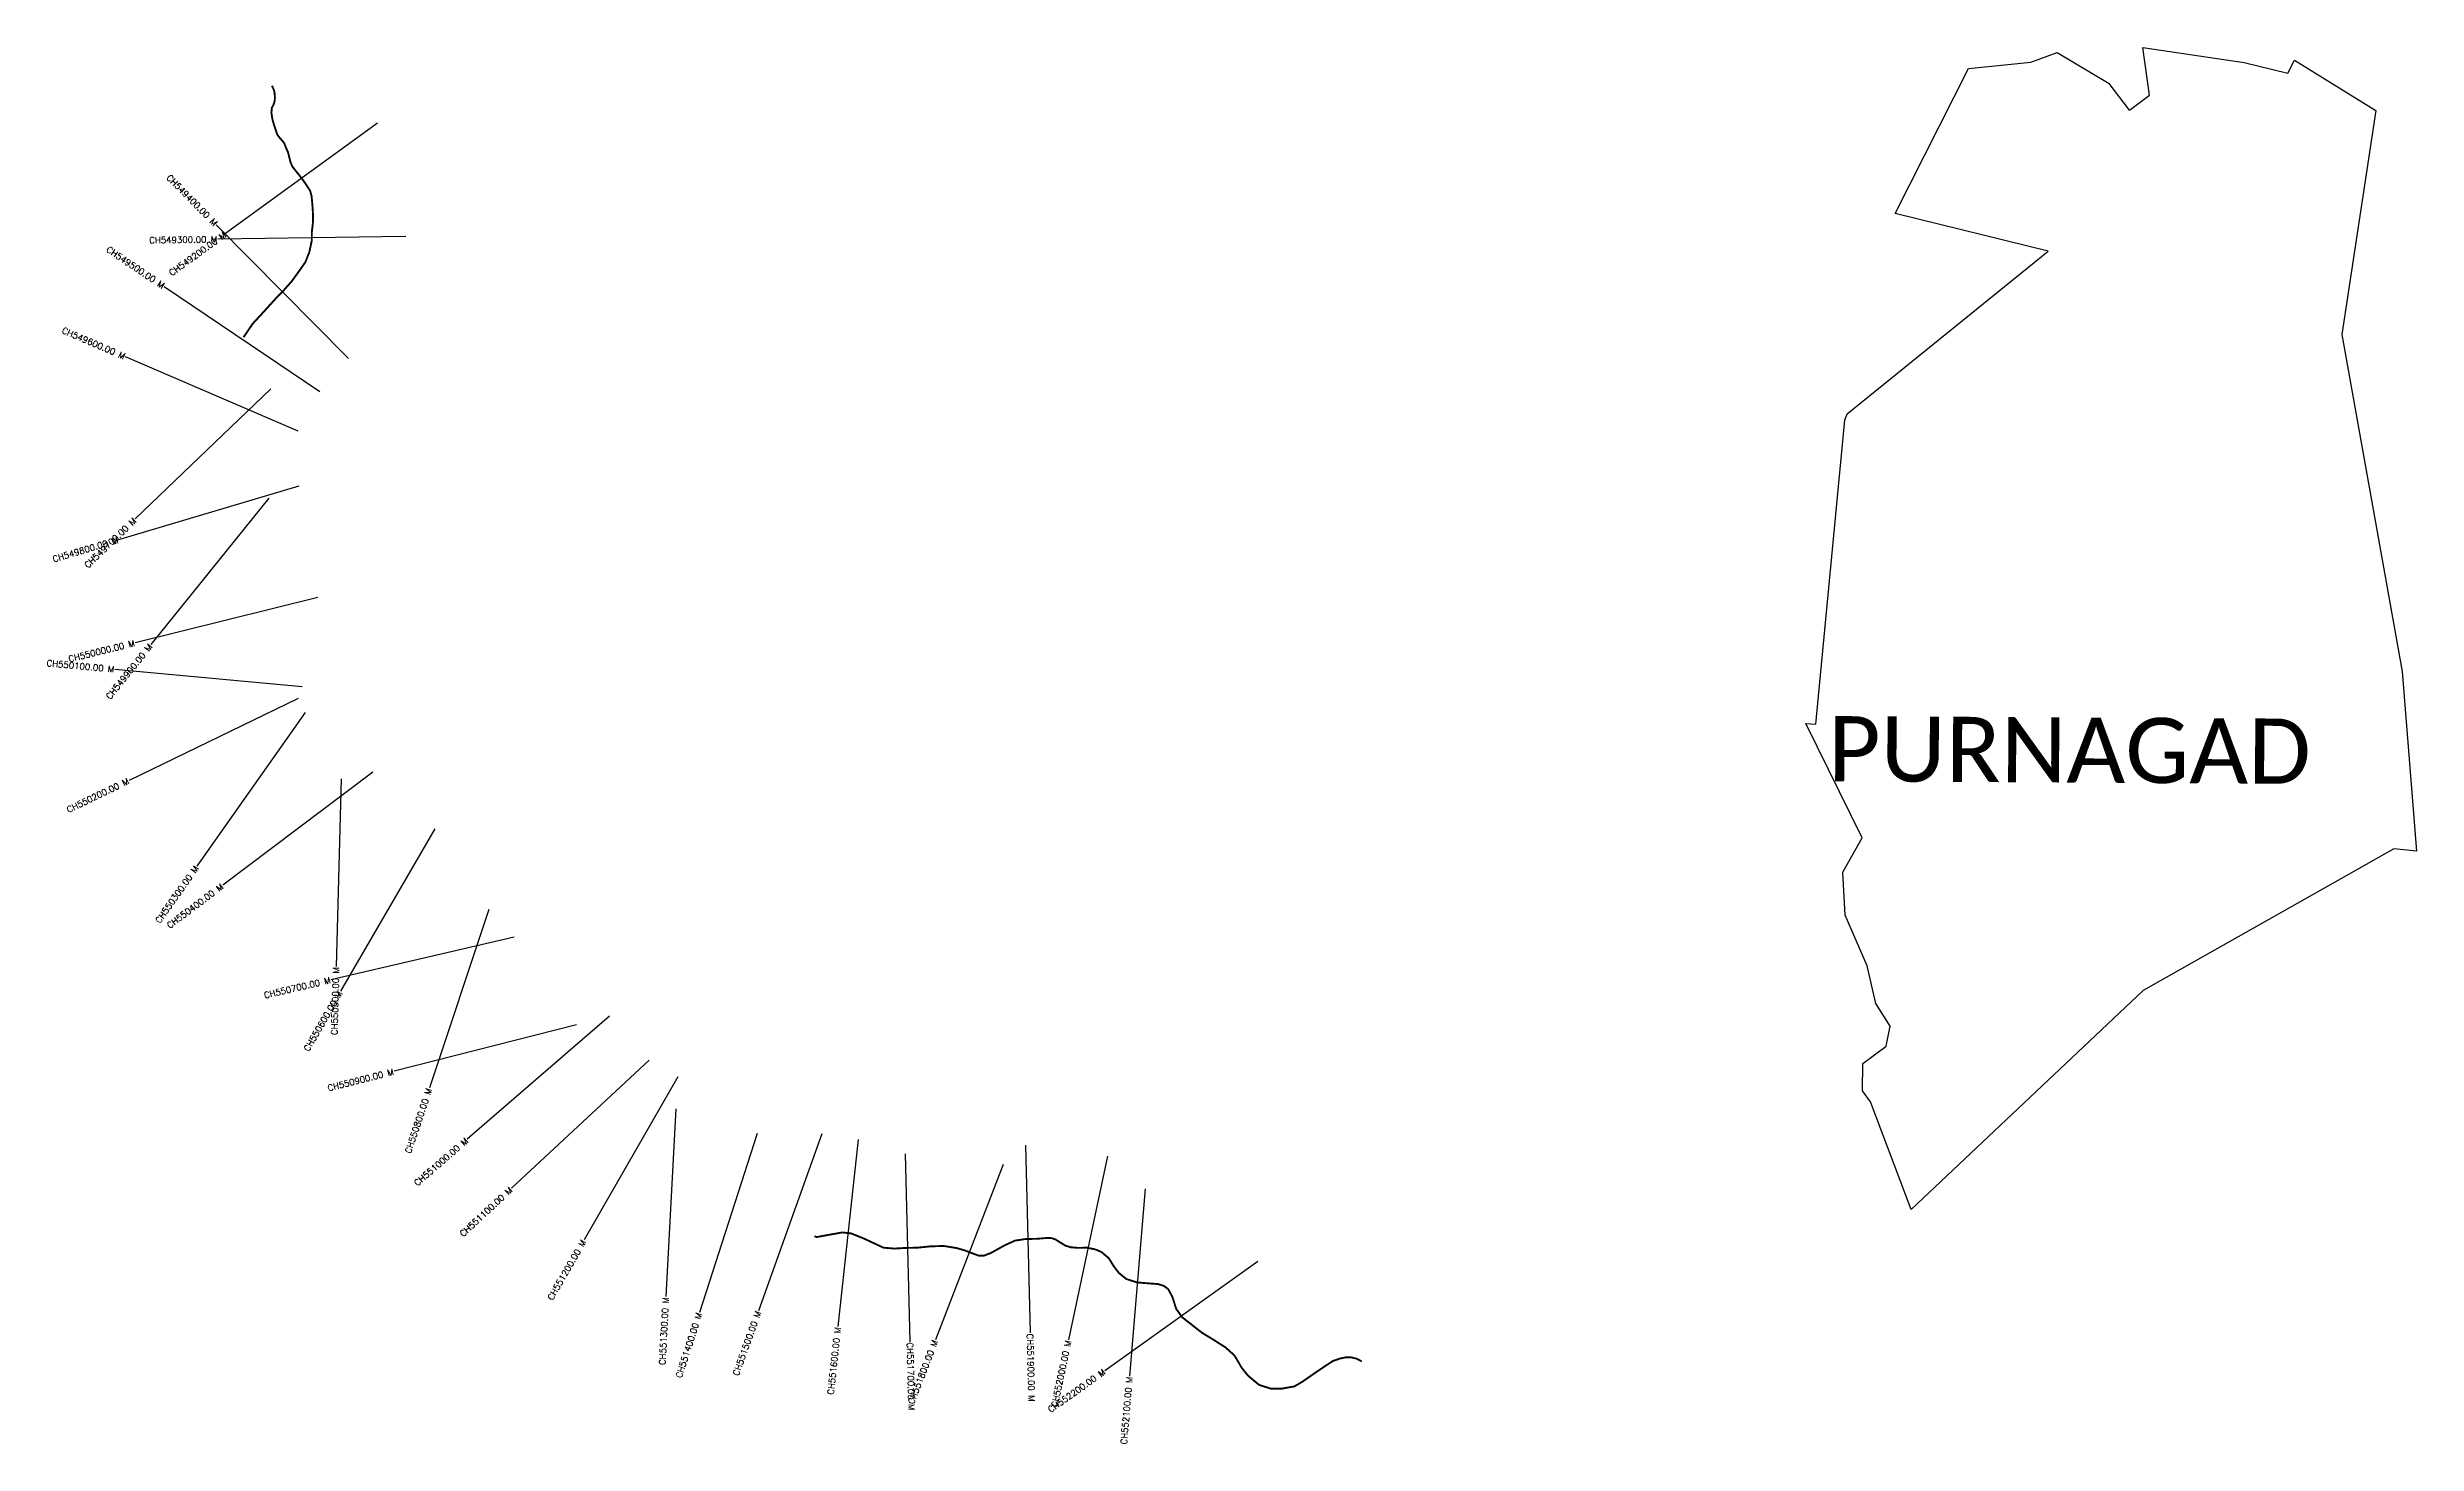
# Model space of a CAD drawing. Header units: metres. Extents: x 318143 to 321923, y 1858895 to 1861125.
import ezdxf
from ezdxf.enums import TextEntityAlignment as Align

# ---------------------------------------------------------------- set-up
doc = ezdxf.new("R2010")
doc.units = ezdxf.units.M
for name, color, linetype in [('CS', 134, 'Continuous'), ('CSMark', 6, 'Continuous'), ('NATURALLY PROTECTED', 3, 'Continuous'), ('village', 3, 'Continuous'), ('VILLAGE NAME', 250, 'Continuous')]:
    doc.layers.add(name, color=color, linetype=linetype)
doc.styles.get("Standard").update_dxf_attribs({"font": 'simplex.shx'})

msp = doc.modelspace()

# ---------------------------------------------------------------- linework, layer by layer
at = {"color": 3, "flags": 128}
msp.add_lwpolyline([(321464.7, 1861024.4), (321432.3, 1861066.7)], dxfattribs=at)
at = {"layer": 'CS'}
for p, q in [((318669.6, 1861003.7), (318426.9, 1860827.3)), ((318623.1, 1860627.8), (318412.2, 1860841.2)), ((318714.6, 1860822.4), (318414.6, 1860818.1)), ((318577.6, 1860574.4), (318329, 1860742.2)), ((318542.7, 1860511.7), (318267.1, 1860630.3)), ((318499.4, 1860579.3), (318282.9, 1860371.6)), ((318543.6, 1860424.1), (318256.1, 1860338.4)), ((318495.8, 1860404.7), (318307.7, 1860171)), ((318574.1, 1860246), (318282.8, 1860174)), ((318549.1, 1860103.7), (318250.4, 1860131.5)), ((318543, 1860084.8), (318272.9, 1859954.3)), ((318553.8, 1860062.7), (318381.1, 1859817.4)), ((318662, 1859967.6), (318422.4, 1859787)), ((318611.2, 1859957), (318603.2, 1859657.1)), ((318761, 1859877.1), (318610.3, 1859617.6)), ((318847.2, 1859747.9), (318752.2, 1859463.3)), ((318887.2, 1859704), (318595.1, 1859635.9)), ((318986.7, 1859563.9), (318696, 1859489.8)), ((319039.3, 1859577.8), (318812.5, 1859381.4)), ((319102.7, 1859507.4), (318883, 1859303.1)), ((319148.3, 1859480.8), (318998.9, 1859220.7)), ((319145.4, 1859429.9), (319129.4, 1859130.3)), ((319274.9, 1859390.6), (319183.1, 1859105)), ((319378.3, 1859390.2), (319277.5, 1859107.6)), ((319436.2, 1859380.7), (319403.9, 1859082.4)), ((319703.2, 1859372), (319710.5, 1859072.1)), ((319511.4, 1859357.9), (319518.9, 1859058)), ((319667.8, 1859341), (319559.6, 1859061.2)), ((319834.3, 1859354.6), (319771.9, 1859061.2)), ((319894.2, 1859302.2), (319869.1, 1859003.3)), ((320074.1, 1859186), (319829.8, 1859011.9))]:
    msp.add_line(p, q, dxfattribs=at)
at = {"layer": 'NATURALLY PROTECTED', "color": 2, "const_width": 3, "flags": 128}
for points in [[(318501, 1861063.2), (318503.9, 1861056.9), (318505.2, 1861051.8), (318505.7, 1861044.5), (318505.3, 1861038.4), (318503.3, 1861032.6), (318500.8, 1861028), (318500.1, 1861020.2), (318501.4, 1861010.7), (318504.2, 1861000.7), (318509.4, 1860985.3), (318513.7, 1860979.6), (318518.9, 1860973.8), (318521, 1860970.6), (318522.4, 1860966.4), (318526.7, 1860956.7), (318530.6, 1860941), (318533.5, 1860934.2), (318538.7, 1860927.6), (318547.6, 1860916.5), (318553.8, 1860907.9), (318561.8, 1860895.8), (318564.2, 1860886.9), (318565.5, 1860872.7), (318566.4, 1860857.9), (318566.6, 1860848.2), (318565.6, 1860838.3), (318564.5, 1860829.1), (318564.6, 1860816.4), (318560.5, 1860797.2), (318554.2, 1860781.6), (318545.9, 1860769.6), (318532.5, 1860751), (318519.1, 1860735.9), (318510.6, 1860727.5), (318489.4, 1860704.1), (318470.3, 1860683.4), (318455.7, 1860661.8)], [(319366.5, 1859226.6), (319370.1, 1859225.2), (319384.7, 1859227.9), (319410.9, 1859232.6), (319425.1, 1859231), (319445, 1859223), (319476.5, 1859208.3), (319493.5, 1859206.8), (319511.8, 1859207.8), (319531.3, 1859208.3), (319551.3, 1859210.3), (319572.7, 1859211), (319593.5, 1859207.6), (319606.4, 1859203.9), (319621.5, 1859198.1), (319629.1, 1859195.4), (319636.6, 1859195.4), (319648.1, 1859199.8), (319670, 1859212), (319686.4, 1859219.5), (319703, 1859222), (319723, 1859222.5), (319733, 1859223.4), (319739.1, 1859223.9), (319745.8, 1859223.3), (319751.1, 1859221.3), (319760.8, 1859215.3), (319766.7, 1859211.6), (319775.4, 1859208.9), (319788, 1859207.9), (319801.2, 1859208.3), (319815.3, 1859205.3), (319824.7, 1859201.2), (319836.1, 1859191.5), (319844.1, 1859178.6), (319852.2, 1859167.9), (319864.2, 1859158.2), (319881.3, 1859152.8), (319901.4, 1859151.1), (319914.5, 1859150.2), (319924.2, 1859147.2), (319931, 1859142), (319937.6, 1859129.7), (319943.8, 1859110.4), (319953.3, 1859097.1), (319985.1, 1859072.3), (320003.3, 1859061.2), (320022.6, 1859048.9), (320036.7, 1859036.1), (320048.4, 1859016.3), (320058.3, 1859003.9), (320076.1, 1858989.1), (320094.4, 1858983.3), (320112.6, 1858983.3), (320132.4, 1858986.8), (320145.4, 1858994.5), (320163, 1859006.8), (320180.7, 1859018.8), (320193.7, 1859027.3), (320205.1, 1859031.3), (320214.2, 1859033.2), (320222.9, 1859033.2), (320231.8, 1859031), (320239.7, 1859026.7)]]:
    msp.add_lwpolyline(points, dxfattribs=at)
at = {"layer": 'village', "color": 3}
for points in [[(321485.8, 1861124.5, 0), (321647.7, 1861100.4, 0), (321717.3, 1861083.1, 0), (321727.8, 1861104, 0), (321857.5, 1861023.6, 0), (321803.3, 1860666.1, 0), (321899.7, 1860128.2, 0), (321922.8, 1859841.1, 0), (321886.7, 1859845, 0), (321814.1, 1859804, 0), (321486.5, 1859619, 0), (321116.5, 1859269, 0), (321051.5, 1859440.9, 0), (321038.6, 1859458.9, 0), (321039.5, 1859502.4, 0), (321076.7, 1859530.2, 0), (321082.6, 1859562, 0), (321059.9, 1859598, 0), (321046.3, 1859658.4, 0), (321011.2, 1859739.2, 0), (321007.1, 1859807.5, 0), (321038.1, 1859862.4, 0), (320948.2, 1860045, 0), (320964.3, 1860044.2, 0), (321010.6, 1860529.2, 0), (321014.4, 1860539.3, 0), (321334.7, 1860799.1, 0), (321090.7, 1860859.1, 0), (321208, 1861091, 0), (321307.4, 1861100.7, 0), (321349.4, 1861116.1, 0), (321432.3, 1861066.7, 0)], [(321464.7, 1861024.4, 0), (321496.9, 1861048.2, 0), (321485.8, 1861124.5, 0), (321485.8, 1861124.5, 0)]]:
    msp.add_polyline3d(points, dxfattribs=at)

# ---------------------------------------------------------------- texts
at = {"layer": 'CSMark'}
for s, rotation, p in [('CH549400.00 M', 314.6762, (318411.5, 1860841.9)), ('CH549500.00 M', 325.9712, (318328.2, 1860742.8)), ('CH549300.00 M', 0.8095, (318413.6, 1860818.1)), ('CH549200.00 M', 36.0046, (318426.1, 1860826.8)), ('CH549600.00 M', 336.7167, (318266.2, 1860630.7)), ('CH549700.00 M', 43.8145, (318282.2, 1860370.9)), ('CH549800.00 M', 16.5894, (318255.2, 1860338.1)), ('CH550000.00 M', 13.8824, (318281.8, 1860173.8)), ('CH549900.00 M', 51.1728, (318307.1, 1860170.2)), ('CH550100.00 M', 354.6731, (318249.4, 1860131.6)), ('CH550200.00 M', 25.776, (318272, 1859953.9)), ('CH550300.00 M', 54.8604, (318380.6, 1859816.6)), ('CH550400.00 M', 36.9901, (318421.6, 1859786.4)), ('CH550700.00 M', 13.1384, (318594.1, 1859635.6)), ('CH550500.00 M', 88.4801, (318603.2, 1859656.1)), ('CH550600.00 M', 59.8531, (318609.8, 1859616.8)), ('CH550900.00 M', 14.3021, (318695, 1859489.5)), ('CH550800.00 M', 71.5551, (318751.9, 1859462.3)), ('CH551000.00 M', 40.8869, (318811.8, 1859380.7)), ('CH551100.00 M', 42.9359, (318882.3, 1859302.4)), ('CH551200.00 M', 60.1147, (318998.4, 1859219.8)), ('CH551300.00 M', 86.9461, (319129.4, 1859129.3)), ('CH551400.00 M', 72.191, (319182.8, 1859104.1)), ('CH551500.00 M', 70.3568, (319277.1, 1859106.7)), ('CH551600.00 M', 83.8331, (319403.8, 1859081.4)), ('CH551800.00 M', 68.8476, (319559.2, 1859060.3)), ('CH552000.00 M', 77.9936, (319771.7, 1859060.2)), ('CH552200.00 M', 35.4876, (319829, 1859011.3)), ('CH552100.00 M', 85.202, (319869, 1859002.3))]:
    msp.add_text(s, height=10, rotation=rotation, dxfattribs=at).set_placement(p, align=Align.MIDDLE_RIGHT)
for s, rotation, p in [('CH551900.00 M', 271.3961, (319710.5, 1859071.1)), ('CH551700.00 M', 271.431, (319518.9, 1859057))]:
    msp.add_text(s, height=10, rotation=rotation, dxfattribs=at).set_placement(p, align=Align.MIDDLE_LEFT)
at = {"layer": 'VILLAGE NAME', "insert": (320984, 1860057), "char_height": 104.042, "attachment_point": 1, "rotation": 359.6762}
msp.add_mtext_dynamic_manual_height_columns('{\\fCalibri|b0|i0|c0|p34;PURNAGAD}', width=1274.292, gutter_width=520.2, heights=[0], dxfattribs=at)

doc.saveas('drawing.dxf')
